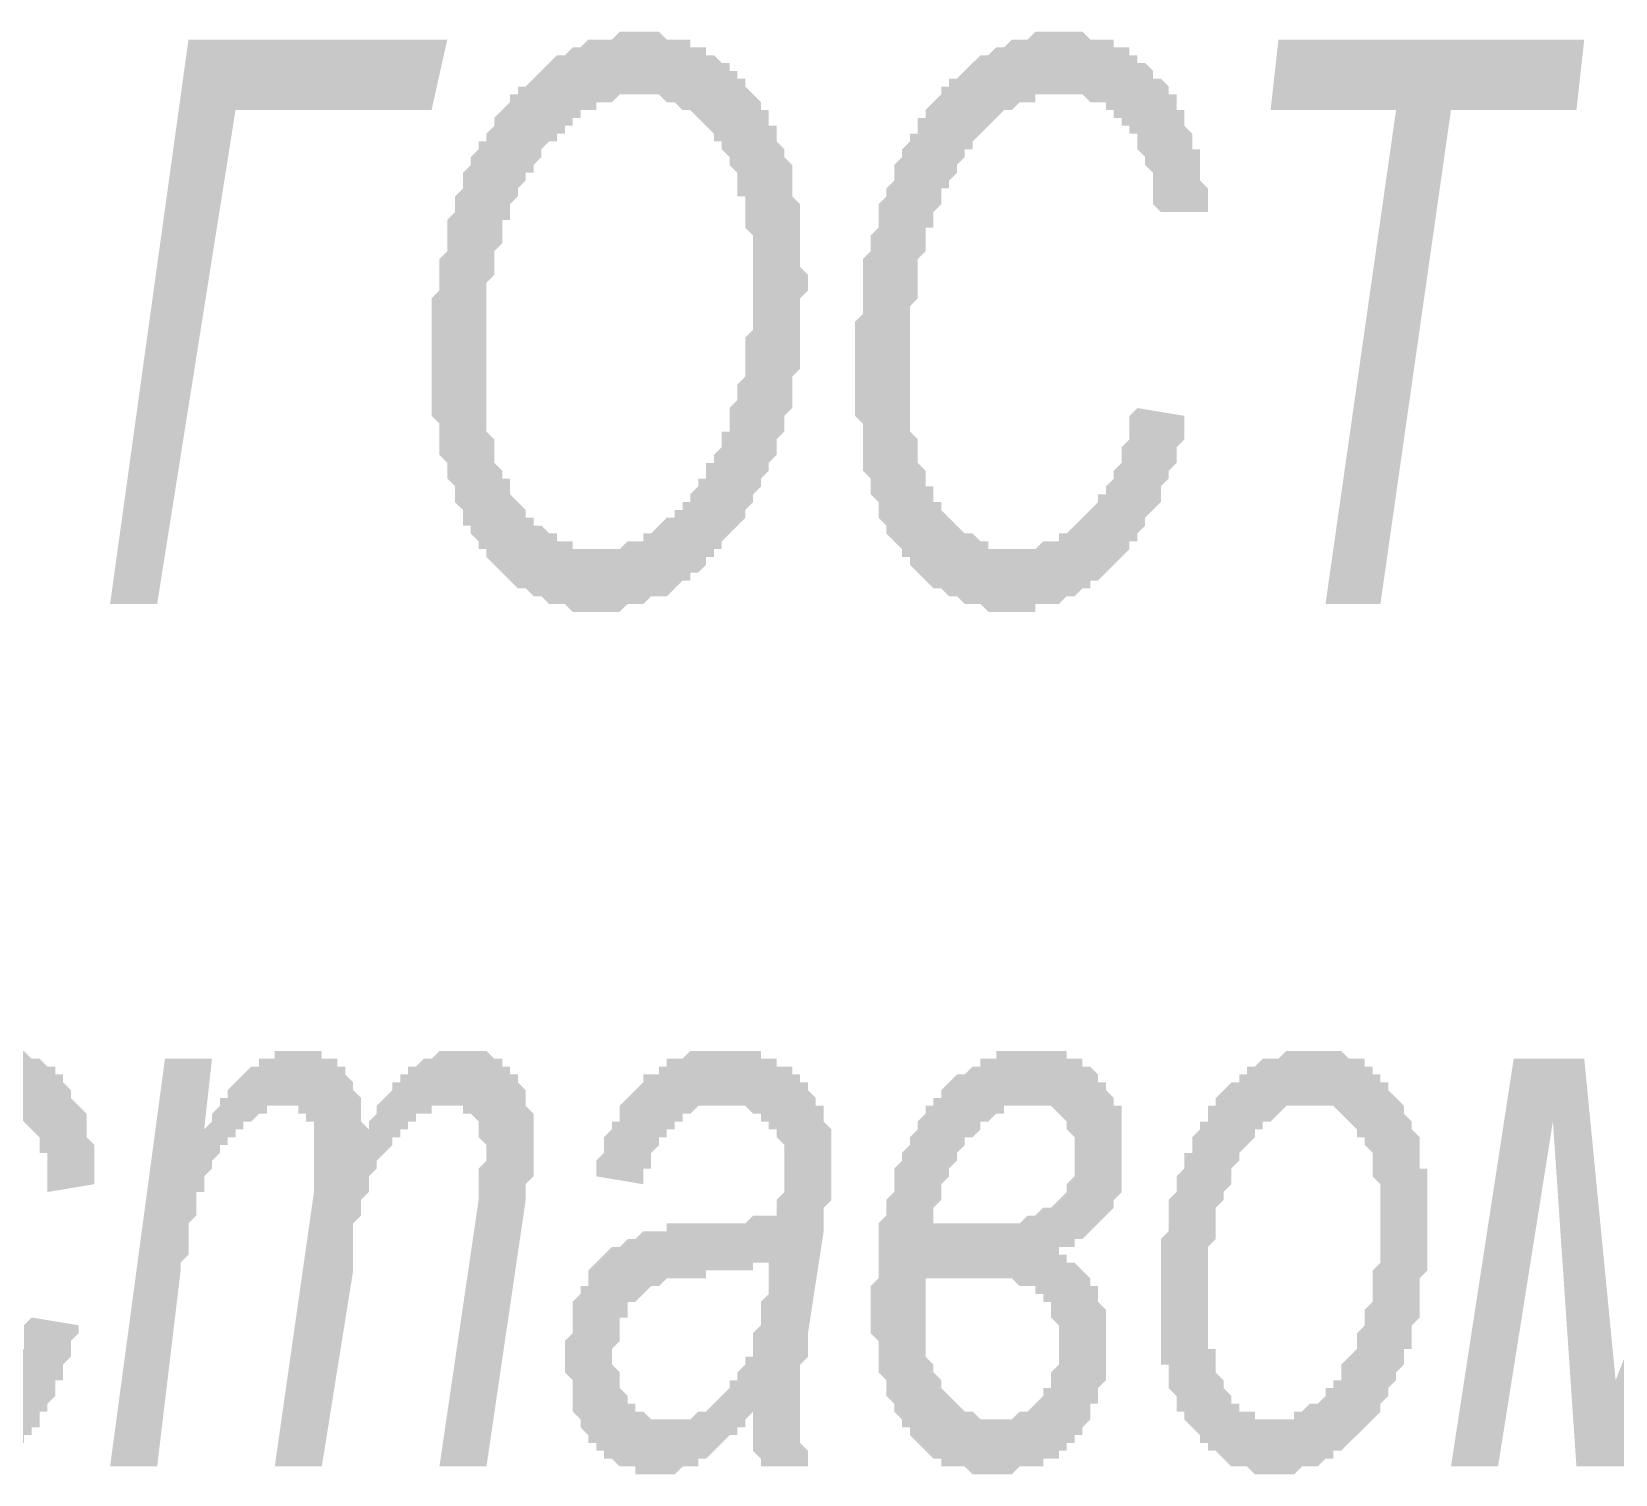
# Model space of a CAD drawing. Header units: millimetres. Extents: x 1372 to 666090, y 1285 to 31551.
# Drawn here: x 576732 to 577575, y 8653 to 9420 of the extents above; entities that cross this region are included whole.
import ezdxf

# ---------------------------------------------------------------- set-up
doc = ezdxf.new("R2010")
doc.units = ezdxf.units.MM
doc.layers.add('PDF _75-АЗ Штамп', color=7, linetype='Continuous')

msp = doc.modelspace()

# ---------------------------------------------------------------- hatches: boundary and pattern name
at = {"layer": 'PDF _75-АЗ Штамп', "transparency": 33554559}
h = msp.add_hatch(color=256, dxfattribs=at)
h.paths.add_polyline_path([(576944.99, 9241.07), (576944.99, 9245.24), (576944.99, 9249.42), (576944.99, 9253.59), (576944.99, 9261.93), (576944.99, 9266.1), (576944.99, 9270.27), (576944.99, 9274.44), (576944.99, 9278.61), (576949.16, 9282.78), (576949.16, 9286.95), (576949.16, 9291.12), (576949.16, 9295.29), (576949.16, 9295.29), (576949.16, 9299.46), (576953.33, 9303.63), (576953.33, 9307.8), (576953.33, 9311.97), (576953.33, 9316.15), (576953.33, 9320.32), (576957.5, 9324.49), (576957.5, 9328.66), (576957.5, 9328.66), (576957.5, 9332.83), (576961.67, 9337), (576961.67, 9341.17), (576961.67, 9345.34), (576965.84, 9349.51), (576965.84, 9349.51), (576965.84, 9353.68), (576970.01, 9357.85), (576970.01, 9362.02), (576974.18, 9362.02), (576974.18, 9366.19), (576978.35, 9370.36), (576978.35, 9370.36), (576978.35, 9374.53), (576982.53, 9378.71), (576982.53, 9378.71), (576986.7, 9382.88), (576986.7, 9387.05), (576990.87, 9387.05), (576990.87, 9391.22), (576995.04, 9391.22), (576999.21, 9395.39), (576999.21, 9395.39), (577003.38, 9399.56), (577003.38, 9399.56), (577007.55, 9403.73), (577007.55, 9403.73), (577011.72, 9407.9), (577015.89, 9407.9), (577015.89, 9407.9), (577020.06, 9412.07), (577020.06, 9412.07), (577024.23, 9412.07), (577028.4, 9416.24), (577028.4, 9416.24), (577032.57, 9416.24), (577036.74, 9416.24), (577036.74, 9416.24), (577040.91, 9416.24), (577045.08, 9420.41), (577045.08, 9420.41), (577049.26, 9420.41), (577053.43, 9420.41), (577053.43, 9420.41), (577053.43, 9420.41), (577057.6, 9420.41), (577061.77, 9420.41), (577065.94, 9420.41), (577065.94, 9420.41), (577070.11, 9416.24), (577074.28, 9416.24), (577074.28, 9416.24), (577078.45, 9416.24), (577082.62, 9416.24), (577082.62, 9412.07), (577086.79, 9412.07), (577090.96, 9412.07), (577090.96, 9407.9), (577095.13, 9407.9), (577095.13, 9407.9), (577099.3, 9403.73), (577103.47, 9403.73), (577103.47, 9399.56), (577107.64, 9399.56), (577107.64, 9395.39), (577111.82, 9395.39), (577111.82, 9391.22), (577115.99, 9387.05), (577115.99, 9387.05), (577120.16, 9382.88), (577120.16, 9378.71), (577124.33, 9378.71), (577124.33, 9374.53), (577124.33, 9370.36), (577128.5, 9370.36), (577128.5, 9366.19), (577128.5, 9362.02), (577132.67, 9357.85), (577132.67, 9353.68), (577132.67, 9353.68), (577136.84, 9349.51), (577136.84, 9345.34), (577136.84, 9341.17), (577136.84, 9337), (577136.84, 9332.83), (577141.01, 9328.66), (577141.01, 9324.49), (577141.01, 9320.32), (577141.01, 9316.15), (577141.01, 9311.97), (577141.01, 9307.8), (577141.01, 9303.63), (577141.01, 9299.46), (577141.01, 9295.29), (577145.18, 9291.12), (577145.18, 9286.95), (577145.18, 9286.95), (577145.18, 9282.78), (577141.01, 9278.61), (577141.01, 9274.44), (577141.01, 9270.27), (577141.01, 9266.1), (577141.01, 9261.93), (577141.01, 9257.76), (577141.01, 9253.59), (577141.01, 9249.42), (577141.01, 9245.24), (577141.01, 9241.07), (577136.84, 9236.9), (577136.84, 9232.73), (577136.84, 9228.56), (577136.84, 9224.39), (577136.84, 9220.22), (577132.67, 9216.05), (577132.67, 9216.05), (577132.67, 9211.88), (577132.67, 9207.71), (577132.67, 9207.71), (577128.5, 9203.54), (577128.5, 9199.37), (577128.5, 9195.2), (577124.33, 9191.03), (577124.33, 9186.86), (577120.16, 9182.68), (577120.16, 9178.51), (577120.16, 9178.51), (577115.99, 9174.34), (577115.99, 9170.17), (577111.82, 9166), (577111.82, 9166), (577111.82, 9161.83), (577107.64, 9157.66), (577107.64, 9157.66), (577103.47, 9153.49), (577103.47, 9153.49), (577099.3, 9149.32), (577099.3, 9145.15), (577095.13, 9145.15), (577095.13, 9140.98), (577090.96, 9140.98), (577090.96, 9136.81), (577086.79, 9132.64), (577082.62, 9132.64), (577082.62, 9128.47), (577078.45, 9128.47), (577078.45, 9128.47), (577074.28, 9124.3), (577074.28, 9124.3), (577070.11, 9120.13), (577065.94, 9120.13), (577065.94, 9120.13), (577061.77, 9120.13), (577057.6, 9115.95), (577057.6, 9115.95), (577053.43, 9115.95), (577049.26, 9115.95), (577049.26, 9115.95), (577045.08, 9111.78), (577040.91, 9111.78), (577040.91, 9111.78), (577036.74, 9111.78), (577032.57, 9111.78), (577032.57, 9111.78), (577028.4, 9111.78), (577028.4, 9111.78), (577024.23, 9111.78), (577020.06, 9111.78), (577015.89, 9115.95), (577015.89, 9115.95), (577011.72, 9115.95), (577007.55, 9115.95), (577007.55, 9115.95), (577003.38, 9120.13), (576999.21, 9120.13), (576999.21, 9120.13), (576995.04, 9124.3), (576995.04, 9124.3), (576990.87, 9124.3), (576986.7, 9128.47), (576986.7, 9128.47), (576982.53, 9132.64), (576982.53, 9132.64), (576978.35, 9136.81), (576978.35, 9136.81), (576974.18, 9140.98), (576974.18, 9145.15), (576970.01, 9145.15), (576970.01, 9149.32), (576965.84, 9153.49), (576965.84, 9157.66), (576961.67, 9157.66), (576961.67, 9161.83), (576961.67, 9166), (576957.5, 9170.17), (576957.5, 9174.34), (576957.5, 9174.34), (576957.5, 9178.51), (576953.33, 9182.68), (576953.33, 9182.68), (576953.33, 9186.86), (576953.33, 9191.03), (576949.16, 9195.2), (576949.16, 9199.37), (576949.16, 9203.54), (576949.16, 9207.71), (576949.16, 9211.88), (576944.99, 9216.05), (576944.99, 9220.22), (576944.99, 9224.39), (576944.99, 9228.56), (576944.99, 9232.73), (576944.99, 9236.9), (576944.99, 9241.07), (576944.99, 9241.07)], flags=0)
h.paths.add_polyline_path([(576974.18, 9241.07), (576974.18, 9236.9), (576974.18, 9232.73), (576974.18, 9228.56), (576974.18, 9224.39), (576974.18, 9220.22), (576974.18, 9216.05), (576974.18, 9211.88), (576974.18, 9207.71), (576978.35, 9203.54), (576978.35, 9199.37), (576978.35, 9195.2), (576978.35, 9191.03), (576978.35, 9191.03), (576982.53, 9186.86), (576982.53, 9182.68), (576986.7, 9182.68), (576986.7, 9178.51), (576986.7, 9174.34), (576990.87, 9170.17), (576990.87, 9170.17), (576995.04, 9166), (576995.04, 9161.83), (576999.21, 9161.83), (576999.21, 9157.66), (577003.38, 9157.66), (577007.55, 9153.49), (577007.55, 9153.49), (577011.72, 9153.49), (577011.72, 9149.32), (577015.89, 9149.32), (577020.06, 9149.32), (577020.06, 9145.15), (577024.23, 9145.15), (577028.4, 9145.15), (577028.4, 9145.15), (577032.57, 9145.15), (577032.57, 9145.15), (577036.74, 9145.15), (577040.91, 9145.15), (577045.08, 9145.15), (577045.08, 9145.15), (577049.26, 9149.32), (577053.43, 9149.32), (577053.43, 9149.32), (577057.6, 9149.32), (577057.6, 9153.49), (577061.77, 9153.49), (577065.94, 9157.66), (577065.94, 9157.66), (577065.94, 9157.66), (577070.11, 9161.83), (577074.28, 9161.83), (577074.28, 9166), (577078.45, 9166), (577078.45, 9170.17), (577082.62, 9170.17), (577082.62, 9174.34), (577086.79, 9178.51), (577086.79, 9182.68), (577090.96, 9182.68), (577090.96, 9186.86), (577090.96, 9191.03), (577095.13, 9191.03), (577095.13, 9195.2), (577099.3, 9199.37), (577099.3, 9203.54), (577099.3, 9207.71), (577103.47, 9207.71), (577103.47, 9211.88), (577103.47, 9216.05), (577103.47, 9220.22), (577107.64, 9224.39), (577107.64, 9228.56), (577107.64, 9232.73), (577107.64, 9232.73), (577111.82, 9236.9), (577111.82, 9241.07), (577111.82, 9245.24), (577111.82, 9249.42), (577111.82, 9253.59), (577111.82, 9257.76), (577115.99, 9261.93), (577115.99, 9266.1), (577115.99, 9270.27), (577115.99, 9274.44), (577115.99, 9278.61), (577115.99, 9282.78), (577115.99, 9286.95), (577115.99, 9291.12), (577115.99, 9295.29), (577115.99, 9299.46), (577115.99, 9303.63), (577115.99, 9307.8), (577115.99, 9311.97), (577111.82, 9316.15), (577111.82, 9320.32), (577111.82, 9324.49), (577111.82, 9328.66), (577111.82, 9332.83), (577107.64, 9332.83), (577107.64, 9337), (577107.64, 9341.17), (577107.64, 9345.34), (577103.47, 9349.51), (577103.47, 9349.51), (577103.47, 9353.68), (577099.3, 9357.85), (577099.3, 9362.02), (577095.13, 9362.02), (577095.13, 9366.19), (577090.96, 9370.36), (577090.96, 9370.36), (577086.79, 9374.53), (577086.79, 9374.53), (577082.62, 9378.71), (577078.45, 9378.71), (577078.45, 9378.71), (577074.28, 9382.88), (577074.28, 9382.88), (577070.11, 9382.88), (577065.94, 9387.05), (577065.94, 9387.05), (577061.77, 9387.05), (577057.6, 9387.05), (577053.43, 9387.05), (577053.43, 9387.05), (577053.43, 9387.05), (577049.26, 9387.05), (577045.08, 9387.05), (577045.08, 9387.05), (577040.91, 9382.88), (577040.91, 9382.88), (577036.74, 9382.88), (577032.57, 9382.88), (577032.57, 9378.71), (577028.4, 9378.71), (577024.23, 9378.71), (577024.23, 9374.53), (577020.06, 9374.53), (577020.06, 9370.36), (577015.89, 9370.36), (577015.89, 9366.19), (577011.72, 9366.19), (577011.72, 9362.02), (577007.55, 9362.02), (577003.38, 9357.85), (577003.38, 9353.68), (576999.21, 9349.51), (576999.21, 9349.51), (576999.21, 9345.34), (576995.04, 9345.34), (576995.04, 9341.17), (576990.87, 9337), (576990.87, 9337), (576990.87, 9332.83), (576986.7, 9328.66), (576986.7, 9324.49), (576986.7, 9320.32), (576982.53, 9320.32), (576982.53, 9316.15), (576982.53, 9311.97), (576982.53, 9307.8), (576978.35, 9303.63), (576978.35, 9299.46), (576978.35, 9295.29), (576978.35, 9295.29), (576978.35, 9291.12), (576974.18, 9286.95), (576974.18, 9282.78), (576974.18, 9278.61), (576974.18, 9274.44), (576974.18, 9270.27), (576974.18, 9266.1), (576974.18, 9261.93), (576974.18, 9257.76), (576974.18, 9249.42), (576974.18, 9245.24), (576974.18, 9241.07), (576974.18, 9241.07)], flags=0)
for points in [[(577320.35, 9220.22), (577345.37, 9216.05), (577345.37, 9211.88), (577345.37, 9207.71), (577345.37, 9203.54), (577341.2, 9199.37), (577341.2, 9195.2), (577341.2, 9191.03), (577337.03, 9186.86), (577337.03, 9182.68), (577337.03, 9182.68), (577332.86, 9178.51), (577332.86, 9174.34), (577332.86, 9170.17), (577328.69, 9166), (577328.69, 9166), (577324.52, 9161.83), (577324.52, 9157.66), (577320.35, 9153.49), (577320.35, 9153.49), (577320.35, 9149.32), (577316.18, 9149.32), (577316.18, 9145.15), (577312.01, 9140.98), (577312.01, 9140.98), (577307.84, 9136.81), (577307.84, 9136.81), (577303.66, 9132.64), (577303.66, 9132.64), (577299.49, 9128.47), (577295.32, 9128.47), (577295.32, 9124.3), (577291.15, 9124.3), (577291.15, 9124.3), (577286.98, 9120.13), (577282.81, 9120.13), (577282.81, 9120.13), (577278.64, 9115.95), (577274.47, 9115.95), (577274.47, 9115.95), (577270.3, 9115.95), (577266.13, 9115.95), (577266.13, 9111.78), (577261.96, 9111.78), (577257.79, 9111.78), (577257.79, 9111.78), (577253.62, 9111.78), (577253.62, 9111.78), (577249.45, 9111.78), (577245.28, 9111.78), (577245.28, 9111.78), (577241.11, 9111.78), (577236.93, 9115.95), (577236.93, 9115.95), (577232.76, 9115.95), (577228.59, 9115.95), (577228.59, 9115.95), (577224.42, 9120.13), (577220.25, 9120.13), (577220.25, 9120.13), (577216.08, 9124.3), (577211.91, 9124.3), (577211.91, 9124.3), (577207.74, 9128.47), (577207.74, 9128.47), (577203.57, 9132.64), (577203.57, 9132.64), (577199.4, 9136.81), (577199.4, 9140.98), (577195.23, 9140.98), (577195.23, 9145.15), (577195.23, 9145.15), (577191.06, 9149.32), (577191.06, 9149.32), (577186.89, 9153.49), (577186.89, 9157.66), (577186.89, 9157.66), (577182.72, 9161.83), (577182.72, 9166), (577182.72, 9170.17), (577178.55, 9174.34), (577178.55, 9174.34), (577178.55, 9178.51), (577178.55, 9182.68), (577174.37, 9186.86), (577174.37, 9191.03), (577174.37, 9195.2), (577174.37, 9199.37), (577174.37, 9203.54), (577174.37, 9207.71), (577174.37, 9211.88), (577170.2, 9216.05), (577170.2, 9220.22), (577170.2, 9224.39), (577170.2, 9228.56), (577170.2, 9232.73), (577170.2, 9236.9), (577170.2, 9241.07), (577170.2, 9245.24), (577170.2, 9249.42), (577170.2, 9253.59), (577170.2, 9257.76), (577170.2, 9261.93), (577170.2, 9266.1), (577174.37, 9270.27), (577174.37, 9274.44), (577174.37, 9278.61), (577174.37, 9282.78), (577174.37, 9286.95), (577174.37, 9291.12), (577174.37, 9295.29), (577174.37, 9299.46), (577178.55, 9303.63), (577178.55, 9307.8), (577178.55, 9311.97), (577178.55, 9311.97), (577182.72, 9316.15), (577182.72, 9320.32), (577182.72, 9324.49), (577182.72, 9328.66), (577186.89, 9332.83), (577186.89, 9337), (577186.89, 9337), (577191.06, 9341.17), (577191.06, 9345.34), (577191.06, 9349.51), (577195.23, 9353.68), (577195.23, 9353.68), (577195.23, 9357.85), (577199.4, 9362.02), (577199.4, 9366.19), (577203.57, 9366.19), (577203.57, 9370.36), (577203.57, 9374.53), (577207.74, 9374.53), (577207.74, 9378.71), (577211.91, 9382.88), (577211.91, 9382.88), (577216.08, 9387.05), (577216.08, 9391.22), (577220.25, 9391.22), (577220.25, 9395.39), (577224.42, 9395.39), (577228.59, 9399.56), (577228.59, 9399.56), (577232.76, 9403.73), (577232.76, 9403.73), (577236.93, 9407.9), (577236.93, 9407.9), (577241.11, 9407.9), (577245.28, 9412.07), (577245.28, 9412.07), (577249.45, 9412.07), (577253.62, 9416.24), (577253.62, 9416.24), (577257.79, 9416.24), (577257.79, 9416.24), (577261.96, 9416.24), (577266.13, 9420.41), (577270.3, 9420.41), (577270.3, 9420.41), (577274.47, 9420.41), (577278.64, 9420.41), (577278.64, 9420.41), (577282.81, 9420.41), (577286.98, 9420.41), (577291.15, 9420.41), (577291.15, 9420.41), (577295.32, 9416.24), (577299.49, 9416.24), (577299.49, 9416.24), (577303.66, 9416.24), (577307.84, 9416.24), (577307.84, 9412.07), (577312.01, 9412.07), (577316.18, 9412.07), (577316.18, 9407.9), (577320.35, 9407.9), (577320.35, 9403.73), (577324.52, 9403.73), (577324.52, 9403.73), (577328.69, 9399.56), (577328.69, 9395.39), (577332.86, 9395.39), (577332.86, 9395.39), (577337.03, 9391.22), (577337.03, 9387.05), (577341.2, 9387.05), (577341.2, 9382.88), (577341.2, 9378.71), (577345.37, 9378.71), (577345.37, 9374.53), (577345.37, 9370.36), (577349.54, 9366.19), (577349.54, 9362.02), (577349.54, 9357.85), (577353.71, 9357.85), (577353.71, 9353.68), (577353.71, 9349.51), (577353.71, 9345.34), (577353.71, 9341.17), (577357.88, 9337), (577357.88, 9332.83), (577357.88, 9328.66), (577357.88, 9324.49), (577332.86, 9324.49), (577328.69, 9328.66), (577328.69, 9332.83), (577328.69, 9337), (577328.69, 9341.17), (577328.69, 9345.34), (577324.52, 9349.51), (577324.52, 9353.68), (577324.52, 9353.68), (577320.35, 9357.85), (577320.35, 9362.02), (577320.35, 9366.19), (577316.18, 9366.19), (577316.18, 9370.36), (577312.01, 9370.36), (577312.01, 9374.53), (577307.84, 9374.53), (577307.84, 9378.71), (577303.66, 9378.71), (577303.66, 9382.88), (577299.49, 9382.88), (577299.49, 9382.88), (577295.32, 9382.88), (577291.15, 9387.05), (577286.98, 9387.05), (577286.98, 9387.05), (577282.81, 9387.05), (577282.81, 9387.05), (577278.64, 9387.05), (577274.47, 9387.05), (577270.3, 9387.05), (577270.3, 9387.05), (577266.13, 9387.05), (577266.13, 9382.88), (577261.96, 9382.88), (577257.79, 9382.88), (577257.79, 9382.88), (577253.62, 9378.71), (577253.62, 9378.71), (577249.45, 9378.71), (577245.28, 9374.53), (577245.28, 9374.53), (577241.11, 9370.36), (577241.11, 9370.36), (577236.93, 9366.19), (577236.93, 9366.19), (577232.76, 9362.02), (577232.76, 9357.85), (577228.59, 9357.85), (577228.59, 9353.68), (577224.42, 9349.51), (577224.42, 9345.34), (577220.25, 9341.17), (577220.25, 9341.17), (577220.25, 9337), (577216.08, 9337), (577216.08, 9332.83), (577216.08, 9328.66), (577211.91, 9324.49), (577211.91, 9320.32), (577211.91, 9316.15), (577207.74, 9316.15), (577207.74, 9311.97), (577207.74, 9307.8), (577207.74, 9303.63), (577203.57, 9299.46), (577203.57, 9295.29), (577203.57, 9291.12), (577203.57, 9286.95), (577203.57, 9282.78), (577203.57, 9278.61), (577199.4, 9274.44), (577199.4, 9270.27), (577199.4, 9266.1), (577199.4, 9261.93), (577199.4, 9257.76), (577199.4, 9253.59), (577199.4, 9249.42), (577199.4, 9245.24), (577199.4, 9241.07), (577199.4, 9241.07), (577199.4, 9232.73), (577199.4, 9228.56), (577199.4, 9224.39), (577199.4, 9220.22), (577199.4, 9216.05), (577199.4, 9211.88), (577199.4, 9207.71), (577203.57, 9203.54), (577203.57, 9199.37), (577203.57, 9195.2), (577203.57, 9191.03), (577203.57, 9191.03), (577207.74, 9186.86), (577207.74, 9182.68), (577207.74, 9178.51), (577211.91, 9178.51), (577211.91, 9174.34), (577211.91, 9170.17), (577216.08, 9170.17), (577216.08, 9166), (577220.25, 9161.83), (577220.25, 9161.83), (577224.42, 9157.66), (577224.42, 9157.66), (577228.59, 9153.49), (577228.59, 9153.49), (577232.76, 9153.49), (577236.93, 9149.32), (577236.93, 9149.32), (577241.11, 9149.32), (577241.11, 9145.15), (577245.28, 9145.15), (577249.45, 9145.15), (577253.62, 9145.15), (577253.62, 9145.15), (577253.62, 9145.15), (577257.79, 9145.15), (577261.96, 9145.15), (577261.96, 9145.15), (577266.13, 9145.15), (577270.3, 9149.32), (577270.3, 9149.32), (577274.47, 9149.32), (577278.64, 9149.32), (577278.64, 9153.49), (577282.81, 9153.49), (577286.98, 9157.66), (577286.98, 9157.66), (577291.15, 9161.83), (577291.15, 9161.83), (577295.32, 9166), (577295.32, 9166), (577299.49, 9170.17), (577299.49, 9174.34), (577303.66, 9174.34), (577303.66, 9178.51), (577307.84, 9182.68), (577307.84, 9186.86), (577307.84, 9186.86), (577312.01, 9191.03), (577312.01, 9195.2), (577312.01, 9199.37), (577316.18, 9203.54), (577316.18, 9207.71), (577316.18, 9211.88), (577316.18, 9216.05), (577320.35, 9220.22), (577320.35, 9220.22)], [(576815.7, 9416.24), (576953.33, 9416.24), (576944.99, 9378.71), (576840.72, 9378.71), (576799.02, 9115.95), (576773.99, 9115.95)], [(577420.44, 9115.95), (577457.98, 9378.71), (577391.25, 9378.71), (577395.42, 9416.24), (577558.07, 9416.24), (577553.9, 9378.71), (577487.17, 9378.71), (577449.64, 9115.95)], [(576732.29, 8736.43), (576757.31, 8732.26), (576757.31, 8728.08), (576753.14, 8723.91), (576753.14, 8719.74), (576753.14, 8715.57), (576748.97, 8711.4), (576748.97, 8707.23), (576748.97, 8703.06), (576744.8, 8703.06), (576744.8, 8698.89), (576744.8, 8694.72), (576740.63, 8690.55), (576740.63, 8686.38), (576736.46, 8686.38), (576736.46, 8682.21), (576736.46, 8678.04), (576732.29, 8678.04), (576732.29, 8673.87), (576728.12, 8673.87), (576728.12, 8669.7), (576723.95, 8669.7), (576723.95, 8665.53), (576719.77, 8665.53), (576715.6, 8661.35), (576715.6, 8661.35), (576711.43, 8661.35), (576707.26, 8657.18), (576707.26, 8657.18), (576703.09, 8657.18), (576703.09, 8657.18), (576698.92, 8653.01), (576694.75, 8653.01), (576690.58, 8653.01), (576690.58, 8653.01), (576690.58, 8653.01), (576686.41, 8653.01), (576682.24, 8653.01), (576678.07, 8653.01), (576678.07, 8657.18), (576673.9, 8657.18), (576669.73, 8657.18), (576669.73, 8657.18), (576665.56, 8661.35), (576665.56, 8661.35), (576661.39, 8661.35), (576657.22, 8665.53), (576657.22, 8665.53), (576653.04, 8669.7), (576653.04, 8673.87), (576648.87, 8673.87), (576648.87, 8678.04), (576648.87, 8678.04), (576644.7, 8682.21), (576644.7, 8686.38), (576640.53, 8686.38), (576640.53, 8690.55), (576640.53, 8694.72), (576640.53, 8698.89), (576636.36, 8703.06), (576636.36, 8707.23), (576636.36, 8711.4), (576636.36, 8711.4), (576636.36, 8715.57), (576636.36, 8719.74), (576632.19, 8728.08), (576632.19, 8732.26), (576632.19, 8736.43), (576632.19, 8740.6), (576632.19, 8740.6), (576632.19, 8744.77), (576632.19, 8748.94), (576632.19, 8753.11), (576632.19, 8757.28), (576636.36, 8761.45), (576636.36, 8765.62), (576636.36, 8769.79), (576636.36, 8773.96), (576636.36, 8778.13), (576636.36, 8782.3), (576636.36, 8782.3), (576636.36, 8786.47), (576640.53, 8790.64), (576640.53, 8794.82), (576640.53, 8798.99), (576640.53, 8803.16), (576644.7, 8807.33), (576644.7, 8807.33), (576644.7, 8811.5), (576644.7, 8815.67), (576648.87, 8819.84), (576648.87, 8824.01), (576648.87, 8828.18), (576653.04, 8832.35), (576653.04, 8836.52), (576653.04, 8840.69), (576657.22, 8840.69), (576657.22, 8844.86), (576661.39, 8849.03), (576661.39, 8849.03), (576665.56, 8853.2), (576665.56, 8857.37), (576669.73, 8857.37), (576669.73, 8861.55), (576669.73, 8861.55), (576673.9, 8861.55), (576678.07, 8865.72), (576678.07, 8865.72), (576682.24, 8869.89), (576682.24, 8869.89), (576686.41, 8874.06), (576690.58, 8874.06), (576690.58, 8874.06), (576694.75, 8874.06), (576698.92, 8878.23), (576698.92, 8878.23), (576703.09, 8878.23), (576707.26, 8878.23), (576707.26, 8878.23), (576711.43, 8878.23), (576711.43, 8878.23), (576715.6, 8878.23), (576719.77, 8878.23), (576723.95, 8878.23), (576723.95, 8878.23), (576728.12, 8878.23), (576732.29, 8874.06), (576732.29, 8874.06), (576736.46, 8874.06), (576740.63, 8869.89), (576740.63, 8869.89), (576744.8, 8869.89), (576744.8, 8865.72), (576748.97, 8865.72), (576748.97, 8861.55), (576753.14, 8857.37), (576753.14, 8857.37), (576753.14, 8853.2), (576757.31, 8849.03), (576757.31, 8849.03), (576761.48, 8844.86), (576761.48, 8840.69), (576761.48, 8836.52), (576761.48, 8832.35), (576765.65, 8828.18), (576765.65, 8824.01), (576765.65, 8819.84), (576765.65, 8815.67), (576765.65, 8811.5), (576765.65, 8807.33), (576765.65, 8807.33), (576740.63, 8803.16), (576740.63, 8811.5), (576740.63, 8815.67), (576740.63, 8819.84), (576740.63, 8824.01), (576736.46, 8824.01), (576736.46, 8828.18), (576736.46, 8832.35), (576732.29, 8836.52), (576732.29, 8836.52), (576728.12, 8840.69), (576728.12, 8840.69), (576723.95, 8844.86), (576723.95, 8844.86), (576719.77, 8844.86), (576719.77, 8849.03), (576715.6, 8849.03), (576711.43, 8849.03), (576711.43, 8849.03), (576707.26, 8849.03), (576703.09, 8849.03), (576703.09, 8849.03), (576698.92, 8844.86), (576694.75, 8844.86), (576694.75, 8844.86), (576690.58, 8840.69), (576690.58, 8840.69), (576686.41, 8836.52), (576686.41, 8836.52), (576682.24, 8836.52), (576682.24, 8832.35), (576682.24, 8828.18), (576678.07, 8828.18), (576678.07, 8824.01), (576673.9, 8819.84), (576673.9, 8815.67), (576673.9, 8815.67), (576669.73, 8811.5), (576669.73, 8807.33), (576669.73, 8803.16), (576665.56, 8798.99), (576665.56, 8794.82), (576665.56, 8790.64), (576665.56, 8786.47), (576665.56, 8782.3), (576665.56, 8778.13), (576661.39, 8773.96), (576661.39, 8769.79), (576661.39, 8765.62), (576661.39, 8761.45), (576661.39, 8757.28), (576661.39, 8757.28), (576661.39, 8753.11), (576661.39, 8748.94), (576661.39, 8744.77), (576661.39, 8740.6), (576661.39, 8736.43), (576661.39, 8732.26), (576661.39, 8728.08), (576661.39, 8723.91), (576661.39, 8719.74), (576661.39, 8715.57), (576661.39, 8711.4), (576661.39, 8707.23), (576665.56, 8703.06), (576665.56, 8703.06), (576665.56, 8698.89), (576669.73, 8694.72), (576669.73, 8694.72), (576673.9, 8690.55), (576673.9, 8686.38), (576678.07, 8686.38), (576678.07, 8686.38), (576682.24, 8682.21), (576686.41, 8682.21), (576686.41, 8682.21), (576690.58, 8682.21), (576690.58, 8682.21), (576694.75, 8682.21), (576698.92, 8682.21), (576698.92, 8686.38), (576703.09, 8686.38), (576703.09, 8686.38), (576707.26, 8690.55), (576711.43, 8690.55), (576711.43, 8694.72), (576711.43, 8694.72), (576715.6, 8698.89), (576715.6, 8698.89), (576719.77, 8703.06), (576719.77, 8707.23), (576719.77, 8711.4), (576723.95, 8711.4), (576723.95, 8715.57), (576728.12, 8719.74), (576728.12, 8723.91), (576728.12, 8728.08), (576728.12, 8732.26), (576732.29, 8736.43), (576732.29, 8736.43)], [(576773.99, 8657.18), (576803.19, 8874.06), (576828.21, 8874.06), (576824.04, 8836.52), (576828.21, 8840.69), (576828.21, 8844.86), (576832.38, 8849.03), (576832.38, 8853.2), (576836.55, 8853.2), (576836.55, 8857.37), (576840.72, 8861.55), (576840.72, 8861.55), (576844.89, 8865.72), (576844.89, 8865.72), (576849.06, 8869.89), (576849.06, 8869.89), (576853.24, 8869.89), (576853.24, 8874.06), (576857.41, 8874.06), (576861.58, 8874.06), (576861.58, 8878.23), (576865.75, 8878.23), (576869.92, 8878.23), (576869.92, 8878.23), (576874.09, 8878.23), (576878.26, 8878.23), (576878.26, 8878.23), (576882.43, 8878.23), (576886.6, 8878.23), (576886.6, 8874.06), (576890.77, 8874.06), (576894.94, 8874.06), (576894.94, 8869.89), (576899.11, 8869.89), (576899.11, 8865.72), (576903.28, 8861.55), (576903.28, 8861.55), (576903.28, 8857.37), (576907.45, 8853.2), (576907.45, 8849.03), (576907.45, 8844.86), (576907.45, 8840.69), (576911.62, 8836.52), (576911.62, 8840.69), (576915.79, 8844.86), (576915.79, 8849.03), (576919.97, 8853.2), (576919.97, 8853.2), (576924.14, 8857.37), (576924.14, 8861.55), (576928.31, 8861.55), (576928.31, 8865.72), (576932.48, 8865.72), (576932.48, 8869.89), (576932.48, 8869.89), (576936.65, 8869.89), (576940.82, 8874.06), (576940.82, 8874.06), (576944.99, 8874.06), (576949.16, 8878.23), (576949.16, 8878.23), (576953.33, 8878.23), (576957.5, 8878.23), (576957.5, 8878.23), (576961.67, 8878.23), (576965.84, 8878.23), (576965.84, 8878.23), (576970.01, 8878.23), (576974.18, 8878.23), (576978.35, 8874.06), (576978.35, 8874.06), (576982.53, 8874.06), (576982.53, 8869.89), (576986.7, 8869.89), (576986.7, 8865.72), (576990.87, 8865.72), (576990.87, 8861.55), (576990.87, 8861.55), (576995.04, 8857.37), (576995.04, 8853.2), (576995.04, 8849.03), (576999.21, 8844.86), (576999.21, 8840.69), (576999.21, 8836.52), (576999.21, 8832.35), (576999.21, 8828.18), (576999.21, 8828.18), (576999.21, 8824.01), (576999.21, 8819.84), (576999.21, 8815.67), (576999.21, 8811.5), (576995.04, 8807.33), (576995.04, 8803.16), (576995.04, 8798.99), (576995.04, 8798.99), (576974.18, 8657.18), (576949.16, 8657.18), (576970.01, 8798.99), (576970.01, 8807.33), (576970.01, 8811.5), (576970.01, 8815.67), (576974.18, 8819.84), (576974.18, 8824.01), (576974.18, 8824.01), (576974.18, 8824.01), (576974.18, 8828.18), (576970.01, 8832.35), (576970.01, 8836.52), (576970.01, 8840.69), (576970.01, 8840.69), (576965.84, 8844.86), (576961.67, 8844.86), (576961.67, 8849.03), (576957.5, 8849.03), (576953.33, 8849.03), (576953.33, 8849.03), (576953.33, 8849.03), (576949.16, 8849.03), (576944.99, 8849.03), (576944.99, 8844.86), (576940.82, 8844.86), (576936.65, 8844.86), (576936.65, 8840.69), (576932.48, 8840.69), (576932.48, 8836.52), (576928.31, 8836.52), (576928.31, 8832.35), (576924.14, 8832.35), (576924.14, 8828.18), (576919.97, 8824.01), (576919.97, 8824.01), (576915.79, 8819.84), (576915.79, 8815.67), (576911.62, 8811.5), (576911.62, 8811.5), (576911.62, 8811.5), (576911.62, 8807.33), (576911.62, 8803.16), (576907.45, 8798.99), (576907.45, 8798.99), (576907.45, 8794.82), (576907.45, 8790.64), (576903.28, 8786.47), (576903.28, 8782.3), (576903.28, 8778.13), (576903.28, 8769.79), (576903.28, 8765.62), (576903.28, 8761.45), (576886.6, 8657.18), (576861.58, 8657.18), (576882.43, 8803.16), (576882.43, 8807.33), (576882.43, 8815.67), (576882.43, 8819.84), (576882.43, 8819.84), (576882.43, 8824.01), (576882.43, 8824.01), (576882.43, 8828.18), (576882.43, 8832.35), (576882.43, 8836.52), (576882.43, 8840.69), (576878.26, 8840.69), (576878.26, 8844.86), (576874.09, 8844.86), (576874.09, 8849.03), (576869.92, 8849.03), (576865.75, 8849.03), (576865.75, 8849.03), (576861.58, 8849.03), (576857.41, 8849.03), (576857.41, 8844.86), (576853.24, 8844.86), (576853.24, 8844.86), (576849.06, 8840.69), (576844.89, 8840.69), (576844.89, 8836.52), (576840.72, 8836.52), (576840.72, 8832.35), (576836.55, 8832.35), (576836.55, 8828.18), (576832.38, 8828.18), (576832.38, 8824.01), (576828.21, 8819.84), (576828.21, 8815.67), (576824.04, 8811.5), (576824.04, 8811.5), (576824.04, 8807.33), (576824.04, 8803.16), (576819.87, 8803.16), (576819.87, 8798.99), (576819.87, 8794.82), (576819.87, 8790.64), (576815.7, 8786.47), (576815.7, 8782.3), (576815.7, 8778.13), (576815.7, 8773.96), (576815.7, 8769.79), (576811.53, 8765.62), (576811.53, 8761.45), (576811.53, 8761.45), (576799.02, 8657.18)], [(577520.54, 8874.06), (577558.07, 8874.06), (577574.76, 8703.06), (577641.49, 8874.06), (577679.02, 8874.06), (577649.83, 8657.18), (577620.63, 8657.18), (577649.83, 8832.35), (577578.93, 8657.18), (577553.9, 8657.18), (577541.39, 8840.69), (577512.2, 8657.18), (577487.17, 8657.18)]]:
    msp.add_hatch(color=256, dxfattribs=at).paths.add_polyline_path(points)
h = msp.add_hatch(color=256, dxfattribs=at)
h.paths.add_polyline_path([(577115.99, 8686.38), (577111.82, 8682.21), (577111.82, 8678.04), (577107.64, 8678.04), (577107.64, 8673.87), (577103.47, 8673.87), (577099.3, 8669.7), (577099.3, 8669.7), (577095.13, 8665.53), (577095.13, 8665.53), (577090.96, 8661.35), (577090.96, 8661.35), (577086.79, 8661.35), (577086.79, 8657.18), (577082.62, 8657.18), (577078.45, 8657.18), (577078.45, 8657.18), (577074.28, 8653.01), (577070.11, 8653.01), (577065.94, 8653.01), (577065.94, 8653.01), (577061.77, 8653.01), (577061.77, 8653.01), (577057.6, 8653.01), (577053.43, 8653.01), (577053.43, 8657.18), (577049.26, 8657.18), (577045.08, 8657.18), (577045.08, 8657.18), (577040.91, 8661.35), (577036.74, 8661.35), (577036.74, 8665.53), (577032.57, 8665.53), (577032.57, 8669.7), (577028.4, 8669.7), (577028.4, 8673.87), (577024.23, 8678.04), (577024.23, 8682.21), (577024.23, 8682.21), (577020.06, 8686.38), (577020.06, 8690.55), (577020.06, 8694.72), (577020.06, 8698.89), (577020.06, 8703.06), (577015.89, 8707.23), (577015.89, 8711.4), (577015.89, 8715.57), (577015.89, 8715.57), (577015.89, 8719.74), (577015.89, 8723.91), (577020.06, 8728.08), (577020.06, 8732.26), (577020.06, 8736.43), (577020.06, 8740.6), (577020.06, 8744.77), (577024.23, 8748.94), (577024.23, 8748.94), (577024.23, 8753.11), (577028.4, 8753.11), (577028.4, 8757.28), (577028.4, 8761.45), (577032.57, 8765.62), (577032.57, 8765.62), (577036.74, 8769.79), (577036.74, 8769.79), (577040.91, 8773.96), (577040.91, 8773.96), (577045.08, 8773.96), (577049.26, 8778.13), (577049.26, 8778.13), (577053.43, 8778.13), (577057.6, 8782.3), (577057.6, 8782.3), (577061.77, 8782.3), (577061.77, 8782.3), (577065.94, 8782.3), (577065.94, 8782.3), (577070.11, 8782.3), (577070.11, 8786.47), (577074.28, 8786.47), (577078.45, 8786.47), (577082.62, 8786.47), (577086.79, 8786.47), (577086.79, 8786.47), (577090.96, 8786.47), (577095.13, 8786.47), (577099.3, 8786.47), (577103.47, 8786.47), (577103.47, 8786.47), (577107.64, 8786.47), (577111.82, 8786.47), (577115.99, 8790.64), (577115.99, 8790.64), (577120.16, 8790.64), (577124.33, 8790.64), (577124.33, 8790.64), (577128.5, 8790.64), (577128.5, 8794.82), (577128.5, 8794.82), (577128.5, 8798.99), (577132.67, 8803.16), (577132.67, 8807.33), (577132.67, 8811.5), (577132.67, 8815.67), (577132.67, 8819.84), (577132.67, 8819.84), (577132.67, 8824.01), (577132.67, 8828.18), (577128.5, 8832.35), (577128.5, 8832.35), (577128.5, 8836.52), (577124.33, 8836.52), (577124.33, 8840.69), (577120.16, 8840.69), (577120.16, 8844.86), (577115.99, 8844.86), (577115.99, 8844.86), (577111.82, 8849.03), (577107.64, 8849.03), (577103.47, 8849.03), (577103.47, 8849.03), (577099.3, 8849.03), (577095.13, 8849.03), (577090.96, 8849.03), (577090.96, 8849.03), (577086.79, 8849.03), (577082.62, 8844.86), (577082.62, 8844.86), (577078.45, 8844.86), (577078.45, 8840.69), (577074.28, 8840.69), (577074.28, 8836.52), (577070.11, 8836.52), (577070.11, 8832.35), (577065.94, 8832.35), (577065.94, 8828.18), (577061.77, 8824.01), (577061.77, 8819.84), (577061.77, 8815.67), (577057.6, 8815.67), (577057.6, 8811.5), (577057.6, 8807.33), (577032.57, 8811.5), (577032.57, 8815.67), (577032.57, 8819.84), (577036.74, 8824.01), (577036.74, 8828.18), (577036.74, 8832.35), (577040.91, 8836.52), (577040.91, 8840.69), (577045.08, 8840.69), (577045.08, 8844.86), (577045.08, 8849.03), (577049.26, 8853.2), (577049.26, 8853.2), (577053.43, 8857.37), (577053.43, 8857.37), (577057.6, 8861.55), (577057.6, 8861.55), (577057.6, 8865.72), (577061.77, 8865.72), (577065.94, 8865.72), (577065.94, 8869.89), (577070.11, 8869.89), (577070.11, 8874.06), (577074.28, 8874.06), (577078.45, 8874.06), (577078.45, 8874.06), (577082.62, 8878.23), (577086.79, 8878.23), (577086.79, 8878.23), (577090.96, 8878.23), (577095.13, 8878.23), (577099.3, 8878.23), (577099.3, 8878.23), (577099.3, 8878.23), (577103.47, 8878.23), (577107.64, 8878.23), (577111.82, 8878.23), (577111.82, 8878.23), (577115.99, 8878.23), (577120.16, 8878.23), (577120.16, 8874.06), (577124.33, 8874.06), (577128.5, 8874.06), (577128.5, 8869.89), (577132.67, 8869.89), (577136.84, 8869.89), (577136.84, 8865.72), (577141.01, 8865.72), (577141.01, 8861.55), (577145.18, 8861.55), (577145.18, 8861.55), (577145.18, 8857.37), (577149.35, 8853.2), (577149.35, 8849.03), (577153.52, 8849.03), (577153.52, 8844.86), (577153.52, 8840.69), (577157.69, 8836.52), (577157.69, 8832.35), (577157.69, 8828.18), (577157.69, 8824.01), (577157.69, 8824.01), (577157.69, 8819.84), (577157.69, 8815.67), (577157.69, 8811.5), (577157.69, 8807.33), (577157.69, 8803.16), (577157.69, 8798.99), (577153.52, 8794.82), (577153.52, 8790.64), (577153.52, 8786.47), (577153.52, 8782.3), (577145.18, 8728.08), (577145.18, 8723.91), (577145.18, 8719.74), (577145.18, 8715.57), (577141.01, 8711.4), (577141.01, 8707.23), (577141.01, 8703.06), (577141.01, 8698.89), (577141.01, 8694.72), (577141.01, 8690.55), (577141.01, 8686.38), (577141.01, 8686.38), (577141.01, 8686.38), (577141.01, 8682.21), (577141.01, 8678.04), (577141.01, 8673.87), (577141.01, 8669.7), (577145.18, 8665.53), (577145.18, 8661.35), (577145.18, 8657.18), (577120.16, 8657.18), (577120.16, 8661.35), (577115.99, 8665.53), (577115.99, 8669.7), (577115.99, 8673.87), (577115.99, 8678.04), (577115.99, 8682.21), (577115.99, 8686.38)], flags=0)
h.paths.add_polyline_path([(577124.33, 8765.62), (577124.33, 8765.62), (577120.16, 8765.62), (577115.99, 8765.62), (577115.99, 8761.45), (577111.82, 8761.45), (577111.82, 8761.45), (577107.64, 8761.45), (577107.64, 8761.45), (577103.47, 8761.45), (577099.3, 8761.45), (577099.3, 8761.45), (577095.13, 8761.45), (577090.96, 8761.45), (577090.96, 8757.28), (577086.79, 8757.28), (577082.62, 8757.28), (577078.45, 8757.28), (577074.28, 8757.28), (577074.28, 8757.28), (577070.11, 8757.28), (577065.94, 8753.11), (577065.94, 8753.11), (577061.77, 8753.11), (577061.77, 8753.11), (577061.77, 8753.11), (577057.6, 8748.94), (577057.6, 8748.94), (577053.43, 8744.77), (577049.26, 8744.77), (577049.26, 8740.6), (577049.26, 8740.6), (577049.26, 8736.43), (577045.08, 8736.43), (577045.08, 8732.26), (577045.08, 8728.08), (577045.08, 8723.91), (577040.91, 8719.74), (577040.91, 8715.57), (577040.91, 8711.4), (577045.08, 8707.23), (577045.08, 8707.23), (577045.08, 8703.06), (577045.08, 8698.89), (577049.26, 8694.72), (577049.26, 8690.55), (577049.26, 8690.55), (577053.43, 8690.55), (577053.43, 8686.38), (577057.6, 8686.38), (577057.6, 8686.38), (577061.77, 8682.21), (577065.94, 8682.21), (577065.94, 8682.21), (577070.11, 8682.21), (577070.11, 8682.21), (577074.28, 8682.21), (577078.45, 8682.21), (577078.45, 8682.21), (577082.62, 8682.21), (577086.79, 8686.38), (577086.79, 8686.38), (577090.96, 8686.38), (577095.13, 8690.55), (577095.13, 8690.55), (577099.3, 8694.72), (577099.3, 8694.72), (577103.47, 8698.89), (577103.47, 8703.06), (577107.64, 8703.06), (577107.64, 8707.23), (577111.82, 8711.4), (577111.82, 8715.57), (577115.99, 8715.57), (577115.99, 8719.74), (577115.99, 8719.74), (577115.99, 8723.91), (577115.99, 8728.08), (577120.16, 8732.26), (577120.16, 8736.43), (577120.16, 8740.6), (577120.16, 8740.6), (577120.16, 8744.77), (577124.33, 8748.94), (577124.33, 8757.28), (577124.33, 8761.45), (577124.33, 8765.62), (577124.33, 8765.62)], flags=0)
h = msp.add_hatch(color=256, dxfattribs=at)
h.paths.add_polyline_path([(577274.47, 8769.79), (577278.64, 8769.79), (577282.81, 8769.79), (577282.81, 8765.62), (577286.98, 8765.62), (577291.15, 8761.45), (577291.15, 8761.45), (577295.32, 8757.28), (577295.32, 8753.11), (577299.49, 8753.11), (577299.49, 8748.94), (577299.49, 8744.77), (577303.66, 8740.6), (577303.66, 8736.43), (577303.66, 8732.26), (577303.66, 8732.26), (577303.66, 8728.08), (577303.66, 8719.74), (577303.66, 8719.74), (577303.66, 8719.74), (577303.66, 8715.57), (577303.66, 8711.4), (577303.66, 8707.23), (577303.66, 8703.06), (577299.49, 8698.89), (577299.49, 8694.72), (577299.49, 8690.55), (577295.32, 8690.55), (577295.32, 8686.38), (577295.32, 8682.21), (577291.15, 8678.04), (577291.15, 8673.87), (577291.15, 8673.87), (577286.98, 8673.87), (577286.98, 8669.7), (577282.81, 8669.7), (577282.81, 8665.53), (577278.64, 8665.53), (577278.64, 8661.35), (577274.47, 8661.35), (577270.3, 8661.35), (577270.3, 8657.18), (577266.13, 8657.18), (577261.96, 8657.18), (577261.96, 8657.18), (577257.79, 8657.18), (577253.62, 8653.01), (577253.62, 8653.01), (577249.45, 8653.01), (577245.28, 8653.01), (577245.28, 8653.01), (577241.11, 8653.01), (577236.93, 8653.01), (577232.76, 8653.01), (577232.76, 8653.01), (577228.59, 8657.18), (577224.42, 8657.18), (577224.42, 8657.18), (577220.25, 8657.18), (577216.08, 8657.18), (577216.08, 8661.35), (577211.91, 8661.35), (577211.91, 8661.35), (577207.74, 8665.53), (577207.74, 8665.53), (577203.57, 8669.7), (577203.57, 8669.7), (577199.4, 8673.87), (577199.4, 8678.04), (577195.23, 8678.04), (577195.23, 8682.21), (577191.06, 8686.38), (577191.06, 8690.55), (577186.89, 8694.72), (577186.89, 8694.72), (577186.89, 8698.89), (577186.89, 8703.06), (577182.72, 8707.23), (577182.72, 8711.4), (577182.72, 8715.57), (577182.72, 8719.74), (577182.72, 8719.74), (577182.72, 8723.91), (577178.55, 8728.08), (577178.55, 8732.26), (577178.55, 8736.43), (577178.55, 8740.6), (577178.55, 8744.77), (577178.55, 8748.94), (577178.55, 8753.11), (577182.72, 8757.28), (577182.72, 8761.45), (577182.72, 8765.62), (577182.72, 8769.79), (577182.72, 8773.96), (577182.72, 8778.13), (577182.72, 8782.3), (577182.72, 8786.47), (577186.89, 8790.64), (577186.89, 8794.82), (577186.89, 8794.82), (577186.89, 8798.99), (577191.06, 8803.16), (577191.06, 8807.33), (577191.06, 8811.5), (577191.06, 8815.67), (577195.23, 8819.84), (577195.23, 8819.84), (577195.23, 8824.01), (577199.4, 8828.18), (577199.4, 8832.35), (577203.57, 8836.52), (577203.57, 8836.52), (577203.57, 8836.52), (577203.57, 8840.69), (577207.74, 8844.86), (577207.74, 8849.03), (577211.91, 8849.03), (577211.91, 8853.2), (577216.08, 8853.2), (577216.08, 8857.37), (577220.25, 8861.55), (577220.25, 8861.55), (577224.42, 8865.72), (577224.42, 8865.72), (577228.59, 8865.72), (577232.76, 8869.89), (577232.76, 8869.89), (577236.93, 8869.89), (577236.93, 8874.06), (577241.11, 8874.06), (577245.28, 8874.06), (577245.28, 8878.23), (577249.45, 8878.23), (577253.62, 8878.23), (577253.62, 8878.23), (577257.79, 8878.23), (577261.96, 8878.23), (577266.13, 8878.23), (577266.13, 8878.23), (577270.3, 8878.23), (577270.3, 8878.23), (577274.47, 8878.23), (577278.64, 8878.23), (577282.81, 8878.23), (577282.81, 8874.06), (577286.98, 8874.06), (577291.15, 8874.06), (577291.15, 8869.89), (577295.32, 8869.89), (577295.32, 8869.89), (577299.49, 8865.72), (577299.49, 8865.72), (577299.49, 8861.55), (577303.66, 8861.55), (577303.66, 8857.37), (577307.84, 8853.2), (577307.84, 8849.03), (577312.01, 8849.03), (577312.01, 8844.86), (577312.01, 8840.69), (577312.01, 8836.52), (577312.01, 8832.35), (577312.01, 8828.18), (577312.01, 8824.01), (577312.01, 8819.84), (577312.01, 8815.67), (577312.01, 8811.5), (577312.01, 8807.33), (577312.01, 8803.16), (577312.01, 8803.16), (577307.84, 8798.99), (577307.84, 8794.82), (577303.66, 8790.64), (577303.66, 8790.64), (577303.66, 8790.64), (577299.49, 8786.47), (577299.49, 8786.47), (577295.32, 8782.3), (577295.32, 8782.3), (577291.15, 8778.13), (577286.98, 8778.13), (577286.98, 8773.96), (577282.81, 8773.96), (577278.64, 8773.96), (577278.64, 8769.79), (577274.47, 8769.79)], flags=0)
h.paths.add_polyline_path([(577211.91, 8786.47), (577216.08, 8786.47), (577216.08, 8786.47), (577220.25, 8786.47), (577224.42, 8786.47), (577224.42, 8786.47), (577228.59, 8786.47), (577228.59, 8786.47), (577232.76, 8786.47), (577236.93, 8786.47), (577241.11, 8786.47), (577245.28, 8786.47), (577245.28, 8786.47), (577249.45, 8786.47), (577253.62, 8786.47), (577253.62, 8786.47), (577257.79, 8786.47), (577261.96, 8790.64), (577261.96, 8790.64), (577266.13, 8790.64), (577266.13, 8790.64), (577270.3, 8794.82), (577270.3, 8794.82), (577274.47, 8794.82), (577274.47, 8794.82), (577278.64, 8798.99), (577282.81, 8803.16), (577282.81, 8803.16), (577282.81, 8807.33), (577286.98, 8811.5), (577286.98, 8811.5), (577286.98, 8815.67), (577286.98, 8819.84), (577286.98, 8824.01), (577286.98, 8828.18), (577286.98, 8828.18), (577286.98, 8832.35), (577282.81, 8836.52), (577282.81, 8840.69), (577282.81, 8840.69), (577278.64, 8844.86), (577278.64, 8844.86), (577274.47, 8849.03), (577270.3, 8849.03), (577270.3, 8849.03), (577266.13, 8849.03), (577266.13, 8849.03), (577261.96, 8849.03), (577257.79, 8849.03), (577257.79, 8849.03), (577253.62, 8849.03), (577249.45, 8849.03), (577249.45, 8844.86), (577245.28, 8844.86), (577241.11, 8840.69), (577241.11, 8840.69), (577236.93, 8840.69), (577236.93, 8836.52), (577232.76, 8832.35), (577232.76, 8832.35), (577228.59, 8832.35), (577228.59, 8828.18), (577224.42, 8824.01), (577224.42, 8824.01), (577224.42, 8819.84), (577220.25, 8815.67), (577220.25, 8811.5), (577216.08, 8807.33), (577216.08, 8807.33), (577216.08, 8803.16), (577216.08, 8798.99), (577211.91, 8794.82), (577211.91, 8790.64), (577211.91, 8786.47)], flags=0)
h.paths.add_polyline_path([(577207.74, 8757.28), (577207.74, 8753.11), (577207.74, 8748.94), (577207.74, 8744.77), (577207.74, 8740.6), (577207.74, 8740.6), (577207.74, 8736.43), (577207.74, 8732.26), (577207.74, 8728.08), (577207.74, 8723.91), (577207.74, 8719.74), (577207.74, 8715.57), (577211.91, 8711.4), (577211.91, 8707.23), (577211.91, 8707.23), (577216.08, 8703.06), (577216.08, 8698.89), (577216.08, 8698.89), (577220.25, 8694.72), (577220.25, 8694.72), (577224.42, 8690.55), (577224.42, 8690.55), (577228.59, 8686.38), (577228.59, 8686.38), (577232.76, 8686.38), (577236.93, 8682.21), (577236.93, 8682.21), (577241.11, 8682.21), (577245.28, 8682.21), (577245.28, 8682.21), (577249.45, 8682.21), (577253.62, 8682.21), (577253.62, 8682.21), (577257.79, 8686.38), (577261.96, 8686.38), (577261.96, 8686.38), (577266.13, 8690.55), (577266.13, 8690.55), (577270.3, 8694.72), (577270.3, 8694.72), (577270.3, 8698.89), (577274.47, 8698.89), (577274.47, 8703.06), (577274.47, 8707.23), (577278.64, 8711.4), (577278.64, 8715.57), (577278.64, 8719.74), (577278.64, 8719.74), (577278.64, 8723.91), (577278.64, 8728.08), (577278.64, 8732.26), (577274.47, 8736.43), (577274.47, 8740.6), (577274.47, 8744.77), (577270.3, 8744.77), (577270.3, 8748.94), (577266.13, 8748.94), (577266.13, 8748.94), (577266.13, 8753.11), (577261.96, 8753.11), (577261.96, 8753.11), (577257.79, 8753.11), (577257.79, 8753.11), (577253.62, 8757.28), (577249.45, 8757.28), (577249.45, 8757.28), (577245.28, 8757.28), (577241.11, 8757.28), (577241.11, 8757.28), (577236.93, 8757.28), (577232.76, 8757.28), (577228.59, 8757.28), (577224.42, 8757.28), (577220.25, 8757.28), (577220.25, 8757.28), (577216.08, 8757.28), (577211.91, 8757.28), (577211.91, 8757.28), (577207.74, 8757.28)], flags=0)
h = msp.add_hatch(color=256, dxfattribs=at)
h.paths.add_polyline_path([(577332.86, 8740.6), (577332.86, 8744.77), (577332.86, 8748.94), (577332.86, 8753.11), (577332.86, 8757.28), (577332.86, 8761.45), (577332.86, 8765.62), (577332.86, 8769.79), (577332.86, 8773.96), (577332.86, 8778.13), (577337.03, 8782.3), (577337.03, 8786.47), (577337.03, 8790.64), (577337.03, 8794.82), (577337.03, 8798.99), (577341.2, 8803.16), (577341.2, 8807.33), (577341.2, 8807.33), (577341.2, 8811.5), (577345.37, 8815.67), (577345.37, 8819.84), (577345.37, 8824.01), (577349.54, 8824.01), (577349.54, 8828.18), (577349.54, 8832.35), (577353.71, 8836.52), (577353.71, 8840.69), (577357.88, 8840.69), (577357.88, 8844.86), (577357.88, 8849.03), (577362.05, 8849.03), (577362.05, 8853.2), (577366.22, 8857.37), (577366.22, 8857.37), (577370.4, 8861.55), (577374.57, 8861.55), (577374.57, 8865.72), (577378.74, 8865.72), (577378.74, 8869.89), (577382.91, 8869.89), (577382.91, 8869.89), (577387.08, 8874.06), (577391.25, 8874.06), (577391.25, 8874.06), (577395.42, 8874.06), (577399.59, 8878.23), (577399.59, 8878.23), (577403.76, 8878.23), (577407.93, 8878.23), (577407.93, 8878.23), (577412.1, 8878.23), (577412.1, 8878.23), (577416.27, 8878.23), (577420.44, 8878.23), (577424.61, 8878.23), (577424.61, 8878.23), (577428.78, 8878.23), (577432.95, 8874.06), (577432.95, 8874.06), (577437.13, 8874.06), (577441.3, 8874.06), (577441.3, 8869.89), (577445.47, 8869.89), (577445.47, 8865.72), (577449.64, 8865.72), (577449.64, 8861.55), (577453.81, 8861.55), (577453.81, 8857.37), (577457.98, 8853.2), (577457.98, 8853.2), (577457.98, 8853.2), (577462.15, 8849.03), (577462.15, 8844.86), (577466.32, 8840.69), (577466.32, 8840.69), (577466.32, 8836.52), (577470.49, 8832.35), (577470.49, 8828.18), (577470.49, 8824.01), (577470.49, 8819.84), (577470.49, 8815.67), (577474.66, 8815.67), (577474.66, 8811.5), (577474.66, 8807.33), (577474.66, 8798.99), (577474.66, 8794.82), (577474.66, 8790.64), (577474.66, 8790.64), (577474.66, 8786.47), (577474.66, 8782.3), (577474.66, 8773.96), (577474.66, 8769.79), (577474.66, 8769.79), (577474.66, 8765.62), (577474.66, 8761.45), (577470.49, 8757.28), (577470.49, 8753.11), (577470.49, 8748.94), (577470.49, 8744.77), (577470.49, 8740.6), (577470.49, 8736.43), (577466.32, 8732.26), (577466.32, 8728.08), (577466.32, 8723.91), (577466.32, 8719.74), (577462.15, 8719.74), (577462.15, 8715.57), (577462.15, 8711.4), (577457.98, 8707.23), (577457.98, 8703.06), (577457.98, 8703.06), (577453.81, 8698.89), (577453.81, 8694.72), (577449.64, 8690.55), (577449.64, 8690.55), (577449.64, 8686.38), (577445.47, 8682.21), (577445.47, 8682.21), (577441.3, 8678.04), (577437.13, 8673.87), (577437.13, 8673.87), (577432.95, 8669.7), (577432.95, 8669.7), (577432.95, 8669.7), (577428.78, 8665.53), (577424.61, 8665.53), (577424.61, 8661.35), (577420.44, 8661.35), (577420.44, 8661.35), (577416.27, 8657.18), (577412.1, 8657.18), (577412.1, 8657.18), (577407.93, 8657.18), (577403.76, 8653.01), (577403.76, 8653.01), (577399.59, 8653.01), (577395.42, 8653.01), (577395.42, 8653.01), (577395.42, 8653.01), (577391.25, 8653.01), (577387.08, 8653.01), (577382.91, 8653.01), (577382.91, 8653.01), (577378.74, 8657.18), (577374.57, 8657.18), (577374.57, 8657.18), (577370.4, 8657.18), (577366.22, 8661.35), (577366.22, 8661.35), (577362.05, 8665.53), (577362.05, 8665.53), (577357.88, 8665.53), (577357.88, 8669.7), (577353.71, 8669.7), (577353.71, 8673.87), (577349.54, 8678.04), (577349.54, 8678.04), (577345.37, 8682.21), (577345.37, 8686.38), (577341.2, 8686.38), (577341.2, 8690.55), (577341.2, 8694.72), (577337.03, 8698.89), (577337.03, 8703.06), (577337.03, 8707.23), (577337.03, 8711.4), (577332.86, 8711.4), (577332.86, 8715.57), (577332.86, 8719.74), (577332.86, 8723.91), (577332.86, 8728.08), (577332.86, 8732.26), (577332.86, 8736.43), (577332.86, 8740.6)], flags=0)
h.paths.add_polyline_path([(577357.88, 8744.77), (577357.88, 8740.6), (577357.88, 8736.43), (577357.88, 8728.08), (577357.88, 8723.91), (577357.88, 8719.74), (577362.05, 8719.74), (577362.05, 8715.57), (577362.05, 8711.4), (577362.05, 8707.23), (577366.22, 8703.06), (577366.22, 8703.06), (577366.22, 8698.89), (577366.22, 8698.89), (577370.4, 8694.72), (577370.4, 8690.55), (577374.57, 8690.55), (577374.57, 8686.38), (577378.74, 8686.38), (577382.91, 8686.38), (577382.91, 8682.21), (577387.08, 8682.21), (577391.25, 8682.21), (577391.25, 8682.21), (577395.42, 8682.21), (577395.42, 8682.21), (577399.59, 8682.21), (577403.76, 8682.21), (577403.76, 8686.38), (577407.93, 8686.38), (577407.93, 8686.38), (577412.1, 8690.55), (577416.27, 8690.55), (577416.27, 8690.55), (577420.44, 8694.72), (577420.44, 8698.89), (577424.61, 8698.89), (577424.61, 8703.06), (577428.78, 8703.06), (577428.78, 8707.23), (577428.78, 8711.4), (577432.95, 8715.57), (577432.95, 8715.57), (577437.13, 8719.74), (577437.13, 8723.91), (577437.13, 8728.08), (577441.3, 8732.26), (577441.3, 8736.43), (577441.3, 8736.43), (577441.3, 8740.6), (577445.47, 8744.77), (577445.47, 8748.94), (577445.47, 8748.94), (577445.47, 8753.11), (577445.47, 8757.28), (577445.47, 8761.45), (577449.64, 8765.62), (577449.64, 8769.79), (577449.64, 8773.96), (577449.64, 8778.13), (577449.64, 8782.3), (577449.64, 8786.47), (577449.64, 8790.64), (577449.64, 8794.82), (577449.64, 8798.99), (577449.64, 8803.16), (577449.64, 8807.33), (577445.47, 8811.5), (577445.47, 8815.67), (577445.47, 8819.84), (577445.47, 8824.01), (577445.47, 8824.01), (577441.3, 8828.18), (577441.3, 8832.35), (577437.13, 8832.35), (577437.13, 8832.35), (577437.13, 8836.52), (577432.95, 8840.69), (577432.95, 8840.69), (577428.78, 8844.86), (577428.78, 8844.86), (577424.61, 8849.03), (577420.44, 8849.03), (577420.44, 8849.03), (577416.27, 8849.03), (577412.1, 8849.03), (577412.1, 8849.03), (577407.93, 8849.03), (577407.93, 8849.03), (577403.76, 8849.03), (577399.59, 8849.03), (577399.59, 8849.03), (577395.42, 8844.86), (577395.42, 8844.86), (577391.25, 8840.69), (577391.25, 8840.69), (577387.08, 8840.69), (577387.08, 8836.52), (577382.91, 8836.52), (577382.91, 8832.35), (577378.74, 8828.18), (577378.74, 8828.18), (577374.57, 8824.01), (577374.57, 8819.84), (577374.57, 8819.84), (577370.4, 8815.67), (577370.4, 8811.5), (577370.4, 8807.33), (577366.22, 8803.16), (577366.22, 8798.99), (577366.22, 8798.99), (577362.05, 8794.82), (577362.05, 8790.64), (577362.05, 8786.47), (577362.05, 8782.3), (577362.05, 8778.13), (577357.88, 8773.96), (577357.88, 8769.79), (577357.88, 8765.62), (577357.88, 8761.45), (577357.88, 8757.28), (577357.88, 8753.11), (577357.88, 8748.94), (577357.88, 8744.77), (577357.88, 8744.77)], flags=0)

doc.saveas('drawing.dxf')
